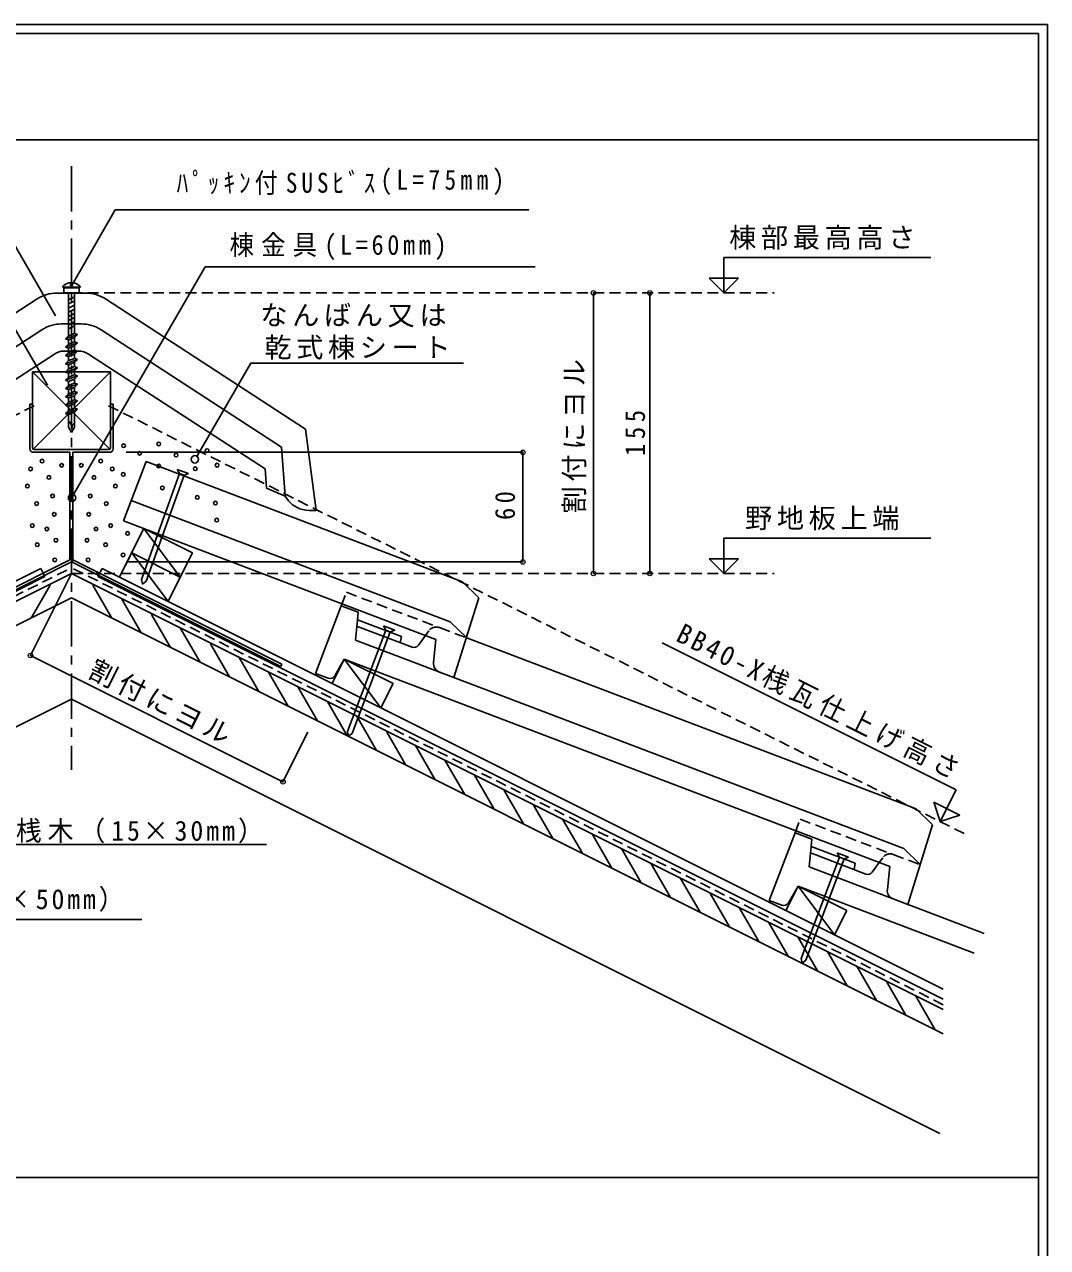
# Model space of a CAD drawing. Units: millimetres, scale not verified. Extents: x -2040 to -50, y -944 to 1841.
# Drawn here: x -615 to -50, y 1166 to 1841 of the extents above; entities that cross this region are included whole.
import ezdxf

# ---------------------------------------------------------------- set-up
doc = ezdxf.new("R2010")
doc.units = ezdxf.units.MM
doc.header["$LTSCALE"] = 5
doc.header["$PDMODE"] = 32
doc.header["$PDSIZE"] = 2.5
doc.linetypes.add('CHAIN1', pattern=[8, 5, -1, 1, -1])
doc.linetypes.add('DASHED1', pattern=[1.8, 1.2, -0.6])
for name, color, linetype in [('4-0', 7, 'Continuous'), ('4-1', 4, 'Continuous'), ('4-2', 7, 'DASHED1'), ('4-3', 6, 'Continuous'), ('4-4', 6, 'DASHED1'), ('4-5', 2, 'Continuous'), ('4-6', 3, 'Continuous')]:
    doc.layers.add(name, color=color, linetype=linetype)
doc.layers.add('4-7', color=6, linetype='Continuous', lineweight=18)
doc.styles.add('ＭＳ ゴシック', font='')
doc.styles.get('ＭＳ ゴシック').set_extended_font_data('MS Gothic')

msp = doc.modelspace()

# ---------------------------------------------------------------- linework, layer by layer
at = {"layer": '4-0'}
for p, q in [((-50.483, 1840.537), (-2040.483, 1840.537)), ((-50.483, 1840.537), (-50.483, 490.538)), ((-635.313, 1744.186), (-598.082, 1679.699)), ((-565.015, 1738.291), (-588.913, 1696.897)), ((-565.015, 1738.291), (-336.719, 1738.291)), ((-229.178, 1711.976), (-229.178, 1692.383)), ((-229.178, 1711.976), (-114.843, 1711.975)), ((-640.386, 1707.035), (-602.507, 1641.427)), ((-515.43, 1706.829), (-588.01, 1581.115)), ((-515.43, 1706.829), (-333.27, 1706.829)), ((-589.216, 1695.489), (-594.234, 1695.489)), ((-590.936, 1695.105), (-590.936, 1695.489)), ((-589.216, 1695.489), (-584.199, 1695.489)), ((-587.496, 1695.105), (-587.496, 1695.489)), ((-237.234, 1700.439), (-221.122, 1700.439)), ((-590.936, 1668.738), (-590.936, 1692.382)), ((-587.496, 1690.195), (-590.936, 1688.576)), ((-587.496, 1687.907), (-590.936, 1686.288)), ((-587.496, 1692.382), (-587.496, 1669.989)), ((-301.119, 1537.514), (-301.119, 1692.382)), ((-270.003, 1692.382), (-270.003, 1537.514)), ((-587.496, 1685.618), (-590.936, 1683.999)), ((-587.496, 1683.329), (-590.936, 1681.71)), ((-587.496, 1681.041), (-590.936, 1679.422)), ((-587.496, 1678.752), (-590.936, 1677.133)), ((-587.496, 1676.463), (-590.936, 1674.845)), ((-587.496, 1674.175), (-590.936, 1672.556)), ((-592.509, 1667.02), (-585.923, 1669.416)), ((-592.509, 1667.02), (-590.937, 1668.736)), ((-590.937, 1666.448), (-587.497, 1667.7)), ((-587.497, 1667.7), (-585.923, 1669.416)), ((-592.509, 1667.02), (-590.937, 1666.448)), ((-592.509, 1662.444), (-585.923, 1664.84)), ((-592.509, 1662.444), (-590.937, 1664.16)), ((-592.509, 1662.444), (-590.937, 1661.871)), ((-590.937, 1666.449), (-590.937, 1664.16)), ((-590.937, 1664.16), (-587.497, 1665.412)), ((-590.937, 1661.871), (-587.497, 1663.124)), ((-590.937, 1661.872), (-590.937, 1659.584)), ((-590.937, 1659.584), (-587.497, 1660.835)), ((-587.497, 1663.124), (-585.923, 1664.84)), ((-592.509, 1657.867), (-585.923, 1660.264)), ((-592.509, 1657.867), (-590.937, 1659.584)), ((-592.509, 1657.867), (-590.937, 1657.295)), ((-592.509, 1653.291), (-585.924, 1655.688)), ((-592.509, 1653.291), (-590.937, 1655.007)), ((-590.937, 1657.295), (-587.497, 1658.548)), ((-590.937, 1657.295), (-590.937, 1655.007)), ((-590.937, 1652.719), (-587.497, 1653.971)), ((-587.497, 1658.548), (-585.923, 1660.264)), ((-587.497, 1653.971), (-585.924, 1655.688)), ((-610.729, 1648.913), (-568.022, 1606.206)), ((-610.729, 1648.913), (-610.729, 1606.913)), ((-567.729, 1648.913), (-610.436, 1606.206)), ((-592.509, 1653.291), (-590.937, 1652.719)), ((-592.509, 1648.714), (-585.924, 1651.111)), ((-592.509, 1648.714), (-590.937, 1650.431)), ((-592.509, 1648.714), (-590.937, 1648.142)), ((-590.937, 1648.142), (-587.497, 1649.395)), ((-587.497, 1649.395), (-585.924, 1651.111)), ((-592.509, 1644.138), (-585.924, 1646.534)), ((-592.509, 1644.138), (-590.937, 1645.854)), ((-592.509, 1644.138), (-590.937, 1643.566)), ((-592.509, 1639.562), (-585.924, 1641.958)), ((-592.509, 1639.562), (-590.937, 1641.278)), ((-590.937, 1643.566), (-587.497, 1644.818)), ((-587.497, 1644.818), (-585.924, 1646.534)), ((-587.497, 1640.242), (-585.924, 1641.958)), ((-592.509, 1639.562), (-590.937, 1638.989)), ((-592.509, 1634.985), (-585.924, 1637.382)), ((-592.509, 1634.985), (-590.937, 1636.701)), ((-592.509, 1634.985), (-590.937, 1634.413)), ((-590.937, 1638.989), (-587.497, 1640.242)), ((-590.937, 1634.413), (-587.497, 1635.666)), ((-587.497, 1635.666), (-585.924, 1637.382)), ((-612.229, 1606.413), (-612.229, 1630.913)), ((-610.729, 1630.913), (-612.229, 1630.913)), ((-592.51, 1630.408), (-585.924, 1632.805)), ((-592.51, 1630.408), (-590.937, 1632.124)), ((-592.51, 1630.408), (-590.937, 1629.837)), ((-592.51, 1625.832), (-585.924, 1628.229)), ((-592.51, 1625.832), (-590.937, 1627.548)), ((-590.937, 1629.837), (-587.497, 1631.089)), ((-587.497, 1631.089), (-585.924, 1632.805)), ((-587.497, 1631.089), (-587.497, 1628.801)), ((-587.497, 1628.801), (-585.924, 1628.229)), ((-587.497, 1626.512), (-585.924, 1628.229)), ((-567.728, 1630.913), (-566.228, 1630.913)), ((-566.228, 1606.413), (-566.228, 1630.913)), ((-592.51, 1625.832), (-590.937, 1625.26)), ((-590.937, 1625.26), (-587.497, 1626.512)), ((-590.937, 1625.26), (-590.937, 1618.248)), ((-587.497, 1626.512), (-587.497, 1618.247)), ((-589.217, 1615.39), (-590.937, 1618.248)), ((-589.217, 1615.39), (-587.497, 1618.247)), ((-590.079, 1604.413), (-610.229, 1604.413)), ((-609.729, 1605.913), (-589.228, 1605.913)), ((-590.079, 1545.134), (-590.079, 1604.413)), ((-568.728, 1605.913), (-589.228, 1605.913)), ((-588.377, 1604.413), (-568.227, 1604.413)), ((-588.377, 1544.308), (-588.377, 1604.413)), ((-558.997, 1604.413), (-340.111, 1604.413)), ((-340.111, 1604.413), (-340.111, 1543.882)), ((-524.579, 1592.711), (-530.876, 1594.962)), ((-529.574, 1592.701), (-530.876, 1594.962)), ((-547.955, 1533.247), (-527.026, 1591.79)), ((-527.043, 1591.796), (-529.574, 1592.701)), ((-524.579, 1592.711), (-527.043, 1591.796)), ((-229.178, 1557.108), (-229.178, 1537.515)), ((-229.178, 1557.108), (-114.843, 1557.108)), ((-590.079, 1545.134), (-705.425, 1487.46)), ((-588.377, 1544.308), (-704.754, 1486.119)), ((-589.228, 1543.882), (-473.702, 1486.119)), ((-588.377, 1545.134), (-473.031, 1487.46)), ((-558.997, 1543.882), (-340.111, 1543.882)), ((-237.234, 1545.572), (-221.122, 1545.572)), ((-549.972, 1531.597), (-547.955, 1533.247)), ((-611.495, 1512.965), (-601.016, 1531.116)), ((-566.961, 1512.965), (-577.441, 1531.116)), ((-550.729, 1504.848), (-561.618, 1523.709)), ((-534.495, 1496.732), (-544.975, 1514.882)), ((-518.262, 1488.615), (-529.151, 1507.476)), ((-410.778, 1506.205), (-417.034, 1508.566)), ((-415.772, 1506.282), (-417.034, 1508.566)), ((-413.258, 1505.334), (-415.772, 1506.282)), ((-410.778, 1506.205), (-413.258, 1505.334)), ((-502.029, 1480.498), (-512.508, 1498.65)), ((-100.926, 1418.13), (-263.157, 1499.245)), ((-485.796, 1472.382), (-496.685, 1491.243)), ((-473.702, 1486.119), (-473.031, 1487.46)), ((-469.562, 1464.265), (-480.452, 1483.126)), ((-453.329, 1456.148), (-464.219, 1475.009)), ((-437.096, 1448.032), (-447.985, 1466.893)), ((-420.863, 1439.915), (-431.752, 1458.777)), ((-458.786, 1449.943), (-472.475, 1422.567)), ((-404.63, 1431.798), (-415.519, 1450.66)), ((-388.396, 1423.682), (-399.286, 1442.543)), ((-372.164, 1415.566), (-383.053, 1434.426)), ((-355.93, 1407.449), (-366.82, 1426.31)), ((-339.697, 1399.332), (-350.586, 1418.193)), ((-100.926, 1418.13), (-109.688, 1400.605)), ((-98.879, 1404.208), (-113.291, 1411.414)), ((-323.464, 1391.216), (-334.353, 1410.077)), ((-307.231, 1383.099), (-318.12, 1401.96)), ((-290.998, 1374.983), (-301.887, 1393.844)), ((-708.488, 1387.924), (-481.587, 1387.924)), ((-274.765, 1366.866), (-285.654, 1385.727)), ((-258.531, 1358.75), (-269.421, 1377.611)), ((-160.339, 1380.982), (-166.595, 1383.343)), ((-165.333, 1381.059), (-166.595, 1383.343)), ((-162.818, 1380.111), (-165.333, 1381.059)), ((-160.339, 1380.982), (-162.818, 1380.111)), ((-242.298, 1350.633), (-253.188, 1369.494)), ((-226.066, 1342.517), (-236.954, 1361.378)), ((-209.832, 1334.4), (-220.721, 1353.261)), ((-770.274, 1346.572), (-550.287, 1346.572)), ((-193.599, 1326.283), (-204.488, 1345.144)), ((-177.366, 1318.167), (-188.255, 1337.028)), ((-161.133, 1310.05), (-172.022, 1328.911)), ((-144.899, 1301.934), (-155.789, 1320.795)), ((-128.667, 1293.817), (-139.556, 1312.678)), ((-112.433, 1285.7), (-123.322, 1304.561))]:
    msp.add_line(p, q, dxfattribs=at)
at = {"layer": '4-0', "color": 2}
for q in [(-2035.483, 1835.537), (-55.483, 495.538)]:
    msp.add_line((-55.483, 1835.537), q, dxfattribs=at)
at = {"layer": '4-0', "color": 4}
for p, q in [((-55.483, 1776.819), (-2035.483, 1776.819)), ((-55.483, 1204.218), (-2035.483, 1204.218))]:
    msp.add_line(p, q, dxfattribs=at)
at = {"layer": '4-0', "linetype": 'CHAIN1'}
msp.add_line((-589.228, 1762.33), (-589.228, 1429.137), dxfattribs=at)
at = {"layer": '4-0'}
msp.add_lwpolyline([(-593.511, 1695.105), (-593.511, 1692.382), (-584.952, 1692.382), (-584.952, 1695.105)], close=True, dxfattribs=at)
for points in [[(-589.717, 1698.141), (-589.717, 1696.343), (-588.761, 1696.343), (-588.761, 1698.111)], [(-237.234, 1700.439), (-229.178, 1692.383), (-221.122, 1700.439)], [(-590.937, 1668.736), (-587.497, 1669.988), (-585.923, 1669.416)], [(-587.497, 1667.7), (-587.497, 1665.412), (-585.923, 1664.84)], [(-587.497, 1663.124), (-587.497, 1660.835), (-585.923, 1660.264)], [(-590.937, 1656.107), (-590.937, 1655.007), (-587.497, 1656.26)], [(-587.497, 1658.548), (-587.497, 1656.26), (-585.924, 1655.688)], [(-587.497, 1653.971), (-587.497, 1651.682), (-585.924, 1651.111)], [(-610.729, 1648.913), (-567.728, 1648.913), (-567.728, 1606.913)], [(-590.937, 1652.719), (-590.937, 1650.431), (-587.497, 1651.682)], [(-590.937, 1648.142), (-590.937, 1645.854), (-587.497, 1647.106)], [(-587.497, 1649.395), (-587.497, 1647.106), (-585.924, 1646.534)], [(-372.918, 1653.638), (-490.251, 1653.638), (-519.953, 1602.192)], [(-590.937, 1643.566), (-590.937, 1641.278), (-587.497, 1642.53)], [(-587.497, 1644.818), (-587.497, 1642.53), (-585.924, 1641.958)], [(-590.937, 1638.989), (-590.937, 1636.701), (-587.497, 1637.953)], [(-590.937, 1634.413), (-590.937, 1632.124), (-587.497, 1633.377)], [(-587.497, 1640.242), (-587.497, 1637.953), (-585.924, 1637.382)], [(-587.497, 1635.666), (-587.497, 1633.377), (-585.924, 1632.805)], [(-590.937, 1629.837), (-590.937, 1627.548), (-587.497, 1628.801)], [(-549.972, 1531.597), (-550.485, 1534.153), (-529.557, 1592.695)], [(-237.234, 1545.572), (-229.178, 1537.515), (-221.122, 1545.572)], [(-589.228, 1537.514), (-611.857, 1492.258), (-472.475, 1422.567)], [(-436.422, 1447.695), (-436.891, 1450.259), (-415.756, 1506.276)], [(-436.422, 1447.695), (-434.376, 1449.31), (-413.241, 1505.328)], [(-98.879, 1404.208), (-109.688, 1400.605), (-113.291, 1411.414)], [(-185.982, 1322.475), (-186.451, 1325.039), (-165.316, 1381.053)], [(-185.982, 1322.475), (-183.936, 1324.089), (-162.802, 1380.104)]]:
    msp.add_lwpolyline(points, dxfattribs=at)
for centre in [(-521.131, 1600.531), (-588.896, 1579.257)]:
    msp.add_circle(centre, 2.036, dxfattribs=at)
for centre, radius, start, end in [((-589.216, 1692.155), 6.023, 33.59941, 146.40073), ((-594.935, 1617.356), 6.047, 341.0211, 47.17526), ((-586.569, 1618.419), 2.308, 120.37192, 183.02666), ((-609.729, 1606.913), 1, 180, 270), ((-568.728, 1606.913), 1, 270, 0), ((-610.229, 1606.413), 2, 180, 270), ((-568.227, 1606.413), 2, 270, 0)]:
    msp.add_arc(centre, radius, start, end, dxfattribs=at)
at = {"layer": '4-1'}
for p, q in [((-597.166, 1692.265), (-589.228, 1692.265)), ((-581.29, 1692.265), (-589.228, 1692.265)), ((-570.391, 1689.034), (-459.976, 1617.265)), ((-459.976, 1617.265), (-454.228, 1572.264)), ((-554.7, 1551.441), (-549.254, 1562.333)), ((-549.255, 1562.334), (-529.14, 1535.477)), ((-562.681, 1535.477), (-554.699, 1551.441)), ((-559.425, 1541.99), (-554.7, 1551.441)), ((-555.973, 1548.892), (-535.848, 1522.06)), ((-529.139, 1535.476), (-555.973, 1548.892)), ((-1071.866, 1307.43), (-606.104, 1540.311)), ((-603.868, 1535.839), (-606.104, 1540.311)), ((-574.588, 1535.839), (-572.352, 1540.311)), ((-108.012, 1308.141), (-572.352, 1540.311)), ((-529.14, 1535.477), (-524.415, 1544.927)), ((-1071.866, 1296.195), (-589.228, 1537.514)), ((-1071.866, 1301.84), (-603.868, 1535.839)), ((-108.012, 1296.906), (-589.228, 1537.514)), ((-108.012, 1302.551), (-574.588, 1535.839)), ((-535.848, 1522.061), (-527.866, 1538.025)), ((-1071.866, 1282.779), (-589.228, 1524.098)), ((-108.012, 1283.49), (-589.228, 1524.098)), ((-438.625, 1490.264), (-445.352, 1476.811)), ((-438.625, 1490.264), (-411.72, 1476.811)), ((-438.625, 1490.264), (-418.445, 1463.359)), ((-411.72, 1476.811), (-418.445, 1463.359)), ((-1068.696, 1228.463), (-589.228, 1468.197)), ((-109.911, 1228.538), (-589.228, 1468.197)), ((-188.186, 1365.041), (-194.912, 1351.588)), ((-188.186, 1365.041), (-161.28, 1351.588)), ((-188.186, 1365.041), (-168.006, 1338.136)), ((-161.28, 1351.588), (-168.006, 1338.136))]:
    msp.add_line(p, q, dxfattribs=at)
for points in [[(-608.066, 1689.034), (-718.48, 1617.265), (-724.228, 1572.264)], [(-527.867, 1538.025), (-522.421, 1548.917), (-549.254, 1562.333)]]:
    msp.add_lwpolyline(points, dxfattribs=at)
for centre in [(-560.472, 1608.063), (-541, 1609.038), (-605.43, 1599.569), (-573.026, 1599.569), (-551.581, 1603.853), (-531.473, 1602.847), (-514.38, 1605.361), (-611.763, 1595.257), (-594.617, 1597.236), (-583.839, 1597.236), (-566.693, 1595.257), (-560.63, 1592.219), (-541.024, 1596.815), (-520.916, 1595.307), (-508.851, 1597.318), (-613.523, 1585.795), (-601.689, 1590.561), (-576.767, 1590.561), (-564.933, 1585.795), (-599.61, 1580.306), (-578.846, 1580.306), (-538.993, 1584.79), (-519.763, 1579.544), (-608.465, 1576.141), (-569.991, 1576.141), (-509.734, 1576.383), (-598.753, 1570.184), (-579.703, 1570.184), (-509.04, 1567.003), (-610.873, 1563.969), (-602.793, 1562.104), (-575.663, 1562.104), (-567.583, 1563.969), (-558.26, 1559.618), (-608.076, 1553.403), (-597.821, 1555.889), (-580.635, 1555.889), (-570.38, 1553.403), (-598.442, 1545.013), (-580.013, 1545.013), (-560.746, 1547.809)]:
    msp.add_circle(centre, 1.018, dxfattribs=at)
for centre, radius, start, end in [((-597.166, 1672.265), 20, 90, 123.0239), ((-581.29, 1672.265), 20, 56.9761, 90), ((-458.104, 1587.274), 14.879, 208.10674, 256.28325), ((-455.177, 1609.245), 36.992, 259.94995, 271.46948)]:
    msp.add_arc(centre, radius, start, end, dxfattribs=at)
at = {"layer": '4-2'}
for p, q in [((-589.228, 1692.382), (-201.427, 1692.382)), ((-609.738, 1630.117), (-1083.179, 1393.398)), ((-568.718, 1630.117), (-95.277, 1393.398)), ((-589.228, 1537.514), (-201.427, 1537.514))]:
    msp.add_line(p, q, dxfattribs=at)
at = {"layer": '4-3'}
for p, q in [((-548.051, 1599.277), (-560.474, 1566.599)), ((-548.051, 1599.277), (-373.345, 1532.857)), ((-380.183, 1510.925), (-556.199, 1577.845)), ((-560.474, 1566.599), (-388.041, 1501.043)), ((-373.345, 1532.857), (-364.376, 1524.084)), ((-378.089, 1480.098), (-364.376, 1524.084)), ((-430.927, 1516.156), (-431.346, 1512.037)), ((-401.182, 1496.874), (-431.281, 1508.317)), ((-380.182, 1510.927), (-371.213, 1502.154)), ((-129.744, 1385.702), (-432.49, 1500.804)), ((-407.135, 1502.832), (-407.74, 1499.367)), ((-393.82, 1503.264), (-397.673, 1497.925)), ((-389.334, 1488.349), (-388.041, 1501.043)), ((-371.488, 1502.141), (-122.906, 1407.633)), ((-438.625, 1490.264), (-443.859, 1481.037)), ((-438.625, 1490.264), (-137.602, 1375.82)), ((-454.504, 1482.356), (-447.544, 1479.71)), ((-386.128, 1483.154), (-378.089, 1480.098)), ((-122.906, 1407.633), (-113.937, 1398.86)), ((-127.65, 1354.875), (-113.937, 1398.86)), ((-180.487, 1390.933), (-180.906, 1386.813)), ((-129.743, 1385.704), (-120.773, 1376.931)), ((-150.742, 1371.651), (-180.841, 1383.094)), ((-156.696, 1377.609), (-157.3, 1374.144)), ((-143.381, 1378.041), (-147.234, 1372.702)), ((-85.438, 1338.85), (-182.051, 1375.581)), ((-138.895, 1363.126), (-137.602, 1375.82)), ((-188.186, 1365.041), (-193.419, 1355.814)), ((-188.186, 1365.041), (-90.933, 1328.067)), ((-204.065, 1357.132), (-197.104, 1354.487)), ((-135.689, 1357.931), (-127.65, 1354.875))]:
    msp.add_line(p, q, dxfattribs=at)
for points in [[(-430.927, 1516.156), (-440.298, 1519.72), (-454.504, 1482.356)], [(-407.135, 1502.832), (-431.346, 1512.037), (-432.49, 1500.804)], [(-180.487, 1390.933), (-189.859, 1394.497), (-204.065, 1357.132)], [(-156.696, 1377.609), (-180.906, 1386.813), (-182.051, 1375.581)]]:
    msp.add_lwpolyline(points, dxfattribs=at)
for centre, radius, start, end in [((-400.113, 1499.686), 3.008, 249.18472, 324.18474), ((-384.347, 1487.841), 5.013, 174.18349, 249.18349), ((-384.347, 1487.841), 5.013, 174.18349, 249.18349), ((-446.475, 1482.522), 3.008, 249.18472, 330.43858), ((-446.475, 1482.522), 3.008, 249.18472, 330.43858), ((-149.673, 1374.462), 3.008, 249.18472, 324.18474), ((-133.907, 1362.618), 5.013, 174.18349, 249.18349), ((-133.907, 1362.618), 5.013, 174.18349, 249.18349), ((-196.036, 1357.298), 3.008, 249.18472, 330.43858), ((-196.036, 1357.298), 3.008, 249.18472, 330.43858)]:
    msp.add_arc(centre, radius, start, end, dxfattribs=at)
at = {"layer": '4-4'}
for p, q in [((-1071.866, 1298.844), (-589.228, 1540.698)), ((-108.012, 1299.557), (-589.228, 1540.698)), ((-440.298, 1519.72), (-437.468, 1527.164)), ((-437.468, 1527.164), (-389.725, 1509.013)), ((-391.9, 1505.926), (-393.82, 1503.264)), ((-386.052, 1507.678), (-371.488, 1502.141)), ((-189.859, 1394.497), (-187.029, 1401.941)), ((-187.029, 1401.941), (-139.286, 1383.79)), ((-141.46, 1380.702), (-143.381, 1378.041)), ((-135.613, 1382.455), (-121.049, 1376.918))]:
    msp.add_line(p, q, dxfattribs=at)
for centre in [(-387.834, 1502.991), (-137.394, 1377.768)]:
    msp.add_arc(centre, 5.013, 69.18349, 144.1835, dxfattribs=at)
at = {"layer": '4-6'}
for p, q in [((-594.684, 1675.264), (-589.228, 1675.264)), ((-583.772, 1675.264), (-589.228, 1675.264)), ((-605.584, 1672.034), (-705.228, 1607.265)), ((-572.872, 1672.034), (-473.228, 1607.265)), ((-598.652, 1658.649), (-696.086, 1595.317)), ((-593.202, 1660.265), (-589.228, 1660.265)), ((-585.255, 1660.265), (-589.228, 1660.265)), ((-579.805, 1658.649), (-482.371, 1595.317)), ((-471.228, 1580.265), (-473.228, 1607.265)), ((-481.575, 1584.578), (-482.371, 1595.317)), ((-471.228, 1580.265), (-481.575, 1584.578))]:
    msp.add_line(p, q, dxfattribs=at)
for centre, radius, start, end in [((-594.684, 1655.265), 20, 90, 123.0238), ((-583.772, 1655.265), 20, 56.9762, 90), ((-593.202, 1650.265), 10, 90, 123.02393), ((-585.255, 1650.265), 10, 56.97607, 90)]:
    msp.add_arc(centre, radius, start, end, dxfattribs=at)
at = {"layer": '4-7', "color": 7}
for p in [(-301.119, 1692.382), (-270.003, 1692.382), (-340.111, 1604.413), (-340.111, 1543.882), (-301.119, 1537.514), (-270.003, 1537.514), (-611.857, 1492.258), (-472.479, 1422.569)]:
    msp.add_point(p, dxfattribs=at)

# ---------------------------------------------------------------- texts
at = {"layer": '4-3', "color": 2, "insert": (-482.745, 1655.599), "char_height": 11, "attachment_point": 7, "style": 'ＭＳ ゴシック'}
msp.add_mtext('\\T1.17;乾式棟シート', dxfattribs=at)
at = {"layer": '4-5', "char_height": 11, "attachment_point": 7, "style": 'ＭＳ ゴシック'}
for s, insert in [('\\T1.35;\\W0.85;ﾊﾟｯｷﾝ付SUSﾋﾞｽ', (-531.142, 1746.441)), ('\\T1.39;\\W0.85;(L=75mm)', (-418.642, 1746.441)), ('\\T1.17;棟部最高高さ', (-226.191, 1716.278)), ('\\T1.29;\\W0.9;棟金具(L=60mm)', (-501.951, 1710.494)), ('\\T1.17;なんばん又は', (-484.965, 1673.361)), ('\\T1.17;野地板上端', (-217.441, 1561.41)), ('\\T1.23;\\W0.95;ヨコ桟木（15×30mm）', (-654.962, 1388.644)), ('\\T1.22;\\W0.95;タテ桟木（5×50mm）', (-721.881, 1350.874))]:
    msp.add_mtext(s, dxfattribs=dict(at, insert=insert))
for s, insert, rotation in [('\\T1.17;割付にヨル', (-305.035, 1570.625), 90), ('\\T1.38;\\W0.9;155', (-272.503, 1602.448), 90), ('\\T1.36;\\W0.9;60', (-344.285, 1567.075), 90), ('\\T1.23;\\W0.95;BB40-X桟瓦仕上げ高さ', (-256.838, 1499.561), 333.435), ('\\T1.17;割付にヨル', (-581.312, 1479.781), 333.435)]:
    msp.add_mtext(s, dxfattribs=dict(at, insert=insert, rotation=rotation))

doc.saveas('drawing.dxf')
